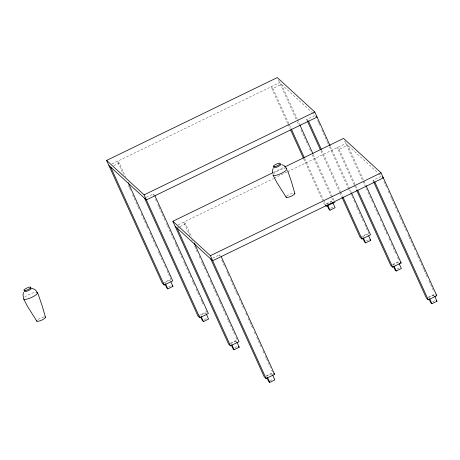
<?xml version="1.0" encoding="UTF-8"?>
<svg xmlns="http://www.w3.org/2000/svg" width="460" height="460" viewBox="0 0 460 460"><rect width="100%" height="100%" fill="white"/><g stroke="black" fill="none" stroke-linecap="round" stroke-linejoin="round"><path stroke-width="0.34" stroke-dasharray="2.3 1.72" d="M111.935 163.99L279.577 82.639L311.799 112.217M113.81 165.715L119.295 163.053L125.534 176.795M287.667 123.429L271.038 86.779L272.918 88.498L281.451 84.358L297.183 119.048M146.349 197.288L153.053 194.034L154.928 195.759M307.263 120.796L306.671 119.485L315.203 115.345L315.801 116.65M273.729 172.31L284.073 167.29M178.21 224.825L273.435 178.612M274.079 178.296L287.011 172.023M287.661 171.706L345.845 143.468L378.068 173.046M177.646 227.729L179.475 226.843M180.084 226.544L185.57 223.882L191.509 236.975M354.234 184.914L337.312 147.614L339.187 149.333L347.725 145.193L363.756 180.533M212.618 258.123L219.328 254.869L220.265 255.731M373.537 181.625L372.945 180.32L381.478 176.174M162.938 282.98L170.861 279.134L168.188 273.246M326.56 204.102L331.683 201.612M168.619 286.908L171.177 285.666M330.769 208.219L333.333 206.971M198.565 315.686L206.494 311.84L205.005 308.568M360.721 236.992L368.644 233.145L365.97 227.257M204.251 319.614L206.81 318.372M366.401 240.919L368.96 239.677M230.425 343.217L237.136 339.969M392.581 264.529L399.286 261.274M230.678 343.626L235.802 341.136L236.929 342.171M392.834 264.931L397.952 262.447L399.079 263.482M234.893 347.743L237.452 346.501M397.043 269.048L399.602 267.806M266.058 375.923L272.763 372.669M428.208 297.235L434.918 293.98M266.311 376.332L271.434 373.842L272.556 374.877M428.461 297.637L433.584 295.153L434.711 296.183M269.882 380.759L273.723 378.89M432.676 301.754L435.235 300.512M312.328 112.7L314.968 115.126M378.597 173.535L381.242 175.956M306.671 119.485L308.545 121.204M372.945 180.32L374.82 182.039M368.437 235.353L367.31 234.318L362.192 236.802L362.94 237.492M119.295 163.053L117.421 161.328L123.36 174.42M185.57 223.882L183.695 222.163L189.928 235.905M170.654 281.342L169.527 280.307L164.41 282.791L165.157 283.481M206.287 314.042L205.16 313.013L200.037 315.497L200.79 316.187M383.853 181.412L387.119 188.611M388.309 191.228L389.195 193.194M390.684 196.466L391.575 198.427M391.868 199.082L397.808 212.169M399.291 215.447L400.183 217.407M400.476 218.063L406.416 231.15M407.899 234.422L408.791 236.388M409.089 237.044L415.023 250.131M416.513 253.402L417.398 255.369M417.697 256.019L419.181 259.29M419.48 259.946L423.637 269.111M423.93 269.767L426.012 274.344M426.305 274.999L427.788 278.271M428.979 280.893L434.027 292.014M433.584 295.153L434.159 296.412M364.05 181.188L365.832 185.115M344.701 140.944L371.381 199.755M371.674 200.41L372.565 202.371M374.049 205.643L378.798 216.114M380.288 219.391L381.179 221.352M382.662 224.624L387.412 235.094M388.895 238.366L389.787 240.333M391.27 243.605L392.754 246.876M393.053 247.532L396.319 254.731M397.503 257.347L398.987 260.619M339.187 149.333L357.299 189.255M354.534 185.57L356.316 189.497M330.441 146.516L351.221 192.326M317.578 120.577L318.469 122.544M318.768 123.199L320.252 126.471M321.735 129.743L327.083 141.525M327.376 142.174L328.267 144.141M329.458 146.757L348.157 187.99M348.456 188.646L350.238 192.573M350.531 193.223L352.613 197.806M353.797 200.422L354.689 202.388M356.172 205.66L357.063 207.621M357.362 208.276L363.302 221.369M364.786 224.641L365.677 226.602M321.609 150.006L340.314 191.233M340.607 191.889L342.688 196.472M320.919 150.897L339.624 192.13M339.923 192.786L341.705 196.713M297.482 119.698L299.558 124.28M313.214 154.387L334.293 200.853M278.432 80.115L296.2 119.289M297.39 121.906L298.574 124.522M300.949 129.76L302.433 133.032M302.732 133.688L308.073 145.469M309.557 148.741L310.448 150.702M312.231 154.629L331.528 197.167M331.827 197.823L333.011 200.439L324.478 204.585L322.696 200.658M272.918 88.498L291.324 129.076M304.681 158.527L323.386 199.761M323.685 200.416L325.76 204.993M287.96 124.085L290.041 128.668M303.698 158.769L322.402 200.002M219.328 254.869L219.92 256.174M221.703 260.101L225.262 267.956M226.745 271.227L227.637 273.194M227.936 273.849L229.419 277.121M230.609 279.737L236.25 292.175M236.543 292.825L238.027 296.102M239.217 298.718L244.266 309.844M245.749 313.116L246.64 315.077M248.124 318.349L252.873 328.825M254.357 332.097L255.248 334.058M256.732 337.329L261.481 347.8M262.965 351.072L263.856 353.038M265.339 356.31L266.231 358.271M266.53 358.926L270.388 367.436M271.578 370.053L272.469 372.019M191.711 239.832L192.303 241.143M194.678 246.376L197.944 253.575M199.134 256.197L200.025 258.158M201.509 261.43L202.4 263.396M202.693 264.046L206.557 272.556M207.742 275.172L208.633 277.138M210.117 280.41L211.008 282.371M211.307 283.026L217.241 296.119M218.724 299.391L219.615 301.352M219.914 302.007L225.854 315.094M227.338 318.366L228.229 320.332M228.522 320.988L230.006 324.26M230.305 324.915L234.462 334.075M235.945 337.347L236.837 339.313M235.802 341.136L236.377 342.401M153.053 194.034L153.646 195.345M155.428 199.272L156.32 201.233M157.803 204.505L158.694 206.471M158.993 207.126L164.927 220.213M166.411 223.485L167.302 225.452M167.601 226.101L173.535 239.194M175.024 242.466L175.915 244.427M176.209 245.082L182.148 258.175M183.632 261.447L184.523 263.407M184.816 264.063L186.306 267.335M186.599 267.99L190.756 277.15M192.24 280.427L193.131 282.388M193.43 283.044L194.913 286.315M196.098 288.932L199.663 296.786M200.853 299.402L201.739 301.369M202.038 302.024L203.521 305.296M128.409 185.547L129.3 187.507M129.593 188.163L131.077 191.435M132.56 194.706L137.908 206.488M138.201 207.144L139.69 210.415M141.174 213.687L146.516 225.469M146.815 226.124L148.298 229.396M149.782 232.668L155.123 244.444M155.422 245.099L156.906 248.371M158.389 251.649L159.281 253.609M159.58 254.265L163.438 262.769M164.628 265.391L165.519 267.352M167.003 270.624L167.894 272.59M38.174 319.412A4.767 1.179 -24.4 0 1 44.344 316.894M24.713 297.217A7.584 1.874 -24.4 0 1 36.742 292.324M286.804 196.109A4.767 1.179 -24.4 0 1 293.71 193.027M273.303 174.162A7.584 1.874 -24.4 0 1 285.068 168.452"/><path stroke-width="0.69" d="M23.788 292.313L23 294.739L23.621 298.69A7.584 1.874 -24.4 0 0 32.062 297.229A7.584 1.874 -24.4 0 0 36.742 292.324M273.154 168.446L272.366 170.873L272.492 172.92M128.202 182.683L172.736 280.853L164.203 284.999L162.328 283.274L106.599 160.425L277.282 77.59L314.789 112.016L330.142 145.86M106.599 160.425L144.106 194.85L314.789 112.016M194.177 242.863L239.01 341.688L230.477 345.828L228.597 344.109L172.874 221.254L273.085 172.621M284.723 166.974L343.557 138.42L381.064 172.851L436.793 295.699L428.26 299.845L426.38 298.12L373.836 182.281M172.874 221.254L210.375 255.679L381.064 172.851M334.886 202.164L326.353 206.304L325.416 205.442M164.979 284.056L166.698 287.839L167.825 288.874L172.943 286.39L170.942 281.968M327.416 205.994L328.848 209.15L329.975 210.18L335.098 207.696L332.804 202.647M144.52 198.179L197.955 315.98L199.83 317.705L208.368 313.559L154.928 195.759M341.998 197.369L360.111 237.291L361.985 239.01L370.518 234.87L351.52 192.981M200.899 317.388L202.331 320.545L203.452 321.58L208.575 319.091L206.287 314.042M362.762 238.067L364.481 241.856L365.608 242.886L370.725 240.402L368.724 235.986M356.609 190.152L390.753 265.414L392.627 267.139L401.16 262.993L366.131 185.771M231.541 345.517L232.973 348.674L234.094 349.703L239.217 347.219L236.929 342.171M393.403 266.196L395.123 269.98L396.25 271.015L401.367 268.531L399.079 263.482M210.789 259.009L264.23 376.815L266.104 378.534L274.637 374.394L221.202 256.588M266.886 377.591L268.6 381.38L269.727 382.409L274.85 379.925L272.556 374.877M429.324 299.529L430.755 302.686L431.877 303.721L437 301.231L434.711 296.183M32.033 288.311L34.782 289.484L36.248 290.938L38.197 294.32L42.205 305.952L45.482 317.342M281.784 164.599L284.148 165.617L286.724 168.699M316.026 116.093L317.078 117.064L146.395 199.899L108.888 165.473M382.294 176.927L383.353 177.899L212.669 260.734L175.162 226.303M400.223 262.137L401.16 262.993M435.856 294.843L436.793 295.699M369.978 239.712L370.725 240.402M436.252 300.547L437 301.231M273.7 373.531L274.637 374.394M172.195 285.7L172.943 286.39M238.47 346.529L239.217 347.219M286.218 197.323L276.719 182.269L273.142 175.289M36.852 321.189L27.358 306.136L23.776 299.155M429.588 298.672L431.877 303.721M374.82 182.039L428.26 299.845M393.961 265.966L396.25 271.015M357.592 189.911L392.627 267.139M363.314 237.837L365.608 242.886M308.545 121.204L321.31 149.35M342.982 197.127L361.985 239.01M307.562 121.451L320.327 149.592M299.857 124.936L312.921 153.732M327.687 205.131L329.975 210.18M291.324 129.076L304.382 157.872M290.634 129.973L303.399 158.119M267.438 377.361L269.727 382.409M210.375 255.679L266.104 378.534M231.805 344.655L234.094 349.703M177.037 228.028L230.477 345.828M201.164 316.532L203.452 321.58M144.106 194.85L199.83 317.705M165.531 283.826L167.825 288.874M110.762 167.193L164.203 284.999M287.563 170.453L291.565 182.085L294.848 193.476M44.999 316.9A4.767 1.179 -24.4 0 1 41.492 320.246A4.767 1.179 -24.4 0 1 36.955 320.482M30.417 288.058A3.812 0.943 -24.4 0 1 28.589 290.524A3.812 0.943 -24.4 0 1 24.506 290.927M294.751 193.183A4.767 1.179 -24.4 0 1 290.283 196.621A4.767 1.179 -24.4 0 1 286.321 196.615M280.301 164.191A3.812 0.943 -24.4 0 1 277.501 166.871A3.812 0.943 -24.4 0 1 273.867 167.06M286.103 168.458A7.584 1.874 -24.4 0 1 281.422 173.362A7.584 1.874 -24.4 0 1 272.987 174.823M25.495 290.484A3.812 0.943 -24.4 0 0 30.872 287.408A3.812 0.943 -24.4 0 0 25.771 288.592A3.812 0.943 -24.4 0 0 25.495 290.484M274.861 166.618A3.812 0.943 -24.4 0 0 280.232 163.541A3.812 0.943 -24.4 0 0 275.132 164.726A3.812 0.943 -24.4 0 0 274.861 166.618"/></g></svg>
